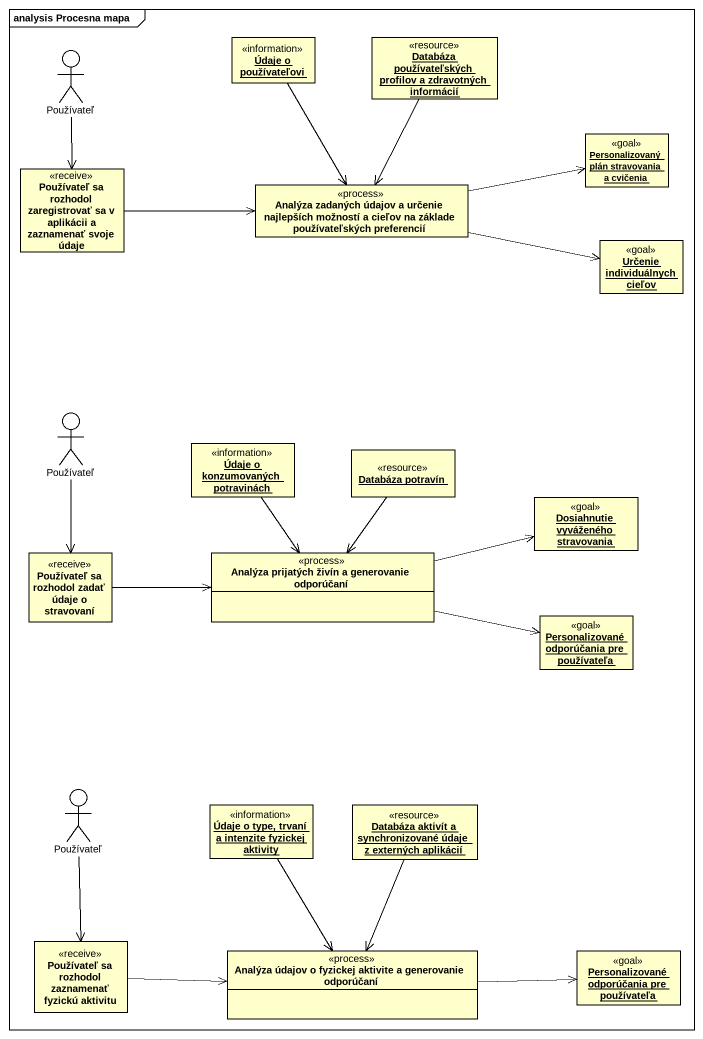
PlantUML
@startuml
mainframe analysis Procesna mapa
allowmixing
hide circle
hide empty members
actor Používateľ
object "Údaje o používateľovi" as Údaje_o_používateľovi <<information>>
object "Databáza používateľských profilov a zdravotných informácií" as Databáza_používateľských <<resource>>
object "Personalizovaný plán stravovania a cvičenia" as Personalizovaný_plán <<goal>>
class "Používateľ sa rozhodol zaregistrovať sa v aplikácii a zaznamenať svoje údaje" as Používateľ_sa_rozhodol <<receive>>
class "Analýza zadaných údajov a určenie najlepších možností a cieľov na základe používateľských preferencií" as Analýza_zadaných_údajov_a <<process>>
object "Určenie individuálnych cieľov" as Určenie_individuálnych <<goal>>
actor "Používateľ" as Používateľ_2
object "Údaje o konzumovaných potravinách" as Údaje_o_konzumovaných <<information>>
object "Databáza potravín" as Databáza_potravín <<resource>>
object "Dosiahnutie vyváženého stravovania" as Dosiahnutie_vyváženého <<goal>>
class "Používateľ sa rozhodol zadať údaje o stravovaní" as Používateľ_sa_rozhodol_2 <<receive>>
class "Analýza prijatých živín a generovanie odporúčaní" as Analýza_prijatých_živín_a <<process>>
object "Personalizované odporúčania pre používateľa" as Personalizované_odporúčania <<goal>>
actor "Používateľ" as Používateľ_3
object "Údaje o type, trvaní a intenzite fyzickej aktivity" as Údaje_o_type_trvaní_a <<information>>
object "Databáza aktivít a synchronizované údaje z externých aplikácií" as Databáza_aktivít_a <<resource>>
class "Používateľ sa rozhodol zaznamenať fyzickú aktivitu" as Používateľ_sa_rozhodol_3 <<receive>>
class "Analýza údajov o fyzickej aktivite a generovanie odporúčaní" as Analýza_údajov_o_fyzickej <<process>>
object "Personalizované odporúčania pre používateľa" as Personalizované_odporúčania_2 <<goal>>
Používateľ --> Používateľ_sa_rozhodol
Údaje_o_používateľovi --> Analýza_zadaných_údajov_a
Databáza_používateľských --> Analýza_zadaných_údajov_a
Používateľ_sa_rozhodol -right-> Analýza_zadaných_údajov_a
Analýza_zadaných_údajov_a -right-> Personalizovaný_plán
Analýza_zadaných_údajov_a -right-> Určenie_individuálnych
Používateľ_2 --> Používateľ_sa_rozhodol_2
Používateľ_sa_rozhodol_2 -right-> Analýza_prijatých_živín_a
Analýza_prijatých_živín_a <-up- Údaje_o_konzumovaných
Analýza_prijatých_živín_a <-up- Databáza_potravín
Analýza_prijatých_živín_a -right-> Dosiahnutie_vyváženého
Analýza_prijatých_živín_a -right-> Personalizované_odporúčania
Používateľ_3 --> Používateľ_sa_rozhodol_3
Údaje_o_type_trvaní_a --> Analýza_údajov_o_fyzickej
Databáza_aktivít_a --> Analýza_údajov_o_fyzickej
Používateľ_sa_rozhodol_3 -right-> Analýza_údajov_o_fyzickej
Analýza_údajov_o_fyzickej -right-> Personalizované_odporúčania_2
@enduml
